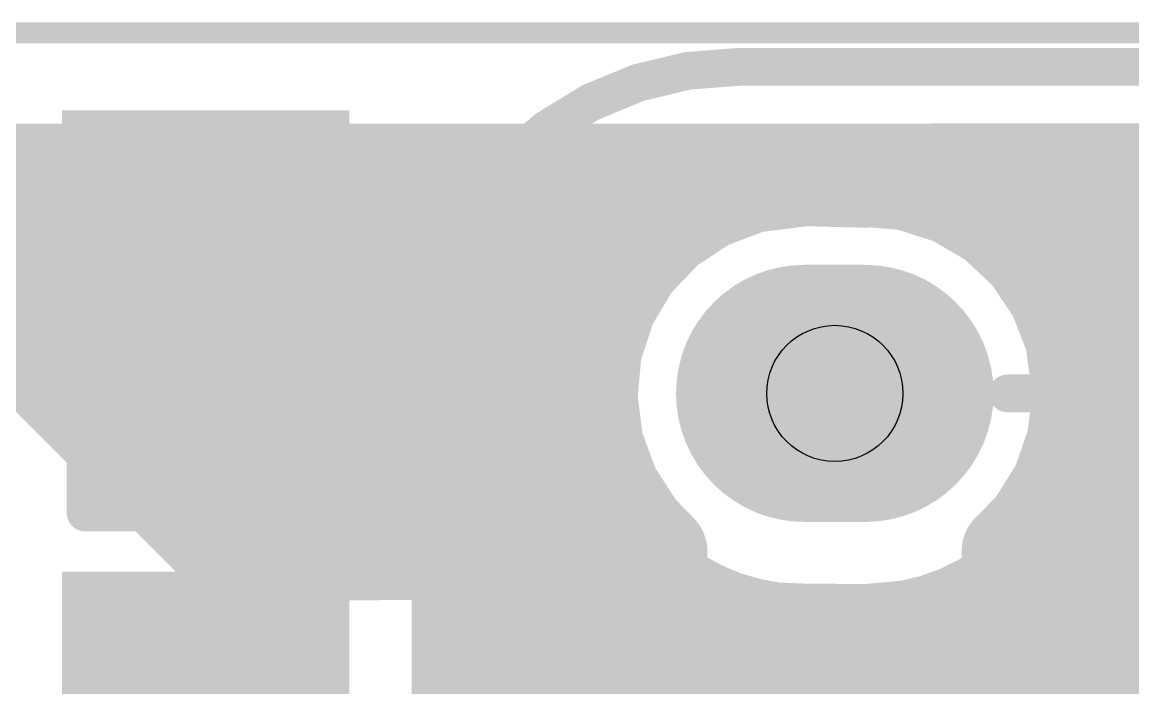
# Model space of a CAD drawing. Extents: x -121 to 151, y -197 to 34.
# Drawn here: x 8.32 to 15.67, y 21.67 to 26.07 of the extents above; entities that cross this region are included whole.
import ezdxf

# ---------------------------------------------------------------- set-up
doc = ezdxf.new("R2010")
doc.units = 0
for name, color, linetype in [('Board_Outline', 13, 'CONTINUOUS'), ('Bottom', 6, 'CONTINUOUS'), ('Bottom_Mask', 10, 'CONTINUOUS'), ('Bottom_Paste', 9, 'CONTINUOUS'), ('Drill_Bottom', 8, 'CONTINUOUS'), ('Drill_Top', 7, 'CONTINUOUS'), ('Top', 5, 'CONTINUOUS'), ('Top_Mask', 3, 'CONTINUOUS'), ('Top_Paste', 4, 'CONTINUOUS'), ('Top_Silk', 2, 'CONTINUOUS')]:
    doc.layers.add(name, color=color, linetype=linetype)

msp = doc.modelspace()

# ---------------------------------------------------------------- linework, layer by layer
at = {"layer": 'Board_Outline', "linetype": 'CONTINUOUS', "const_width": 0.14}
msp.add_lwpolyline([(34, 0), (2, 0), (1.4823, 0.0681), (0.9999, 0.2678), (0.5857, 0.5856), (0.2678, 0.9999), (0.0681, 1.4823), (0, 2), (0, 24), (0.0681, 24.5177), (0.2678, 25.0001), (0.5857, 25.4143), (0.9999, 25.7322), (1.4823, 25.9319), (2, 26), (34, 26)], dxfattribs=at)
at = {"layer": 'Bottom', "linetype": 'CONTINUOUS', "const_width": 0.635}
for points in [[(13.9582, 25.0825), (7.9158, 25.0825)], [(13.1444, 24.9948), (13.496, 25.0389)], [(13.496, 25.0389), (13.896, 25.029)], [(13.9582, 25.0825), (13.8878, 25.0359)], [(13.8878, 25.0359), (14.1739, 25.0115)], [(13.896, 25.029), (13.9582, 25.0825)], [(33.384, 25.0822), (13.9582, 25.0825)], [(12.848, 24.8828), (13.1444, 24.9948)], [(14.1739, 25.0115), (14.4759, 24.9154)], [(12.5838, 24.708), (12.848, 24.8828)], [(14.4759, 24.9154), (14.749, 24.7549)], [(14.749, 24.7549), (14.9799, 24.5379)], [(12.3647, 24.4791), (12.5838, 24.708)], [(14.9799, 24.5379), (15.157, 24.2752)], [(8.0503, 24.4508), (12.279, 24.4508)], [(12.2018, 24.2073), (12.3647, 24.4791)], [(15.1147, 24.4508), (17.111, 24.4508)], [(7.9976, 24.2278), (9.6603, 22.5651)], [(12.103, 23.9063), (12.2018, 24.2073)], [(15.157, 24.2752), (15.2716, 23.9798)], [(15.2716, 23.9798), (15.3189, 23.616)], [(12.0733, 23.5908), (12.103, 23.9063)], [(8.4671, 23.8192), (12.0211, 23.8192)], [(15.3628, 23.8192), (16.853, 23.8192)], [(12.1142, 23.2766), (12.0733, 23.5908)], [(15.3189, 23.616), (15.2836, 23.3011)], [(12.2235, 22.9793), (12.1142, 23.2766)], [(15.2836, 23.3011), (15.1795, 23.0019)], [(9.1021, 23.1875), (12.0806, 23.1875)], [(15.3131, 23.1875), (16.9026, 23.1875)], [(12.396, 22.7135), (12.2235, 22.9793)], [(15.1795, 23.0019), (15.0118, 22.7331)], [(12.5367, 22.5689), (12.396, 22.7135)], [(15.0118, 22.7331), (14.8515, 22.5713)], [(9.6603, 22.5651), (12.5367, 22.5689)], [(14.8515, 22.5713), (15.0357, 22.5689)], [(15.0357, 22.5689), (15.3481, 22.5201)], [(15.2635, 22.5558), (17.3094, 22.5558)], [(15.3481, 22.5201), (15.6377, 22.3712)], [(15.6377, 22.3712), (15.9835, 22.0448)]]:
    msp.add_lwpolyline(points, dxfattribs=at)
at = {"layer": 'Bottom', "linetype": 'CONTINUOUS'}
for points, const_width in [([(13.3373, 25.0389, 1), (13.6547, 25.0389, 1), (13.3373, 25.0389, 1)], 0.3175), ([(13.3373, 25.0389, 1), (13.6547, 25.0389, 1), (13.3373, 25.0389, 1)], 0.3175), ([(13.7291, 25.0359, 1), (14.0466, 25.0359, 1), (13.7291, 25.0359, 1)], 0.3175), ([(13.7291, 25.0359, 1), (14.0466, 25.0359, 1), (13.7291, 25.0359, 1)], 0.3175), ([(13.7372, 25.029, 1), (14.0547, 25.029, 1), (13.7372, 25.029, 1)], 0.3175), ([(13.7372, 25.029, 1), (14.0547, 25.029, 1), (13.7372, 25.029, 1)], 0.3175), ([(13.7995, 25.0825, 1), (14.117, 25.0825, 1), (13.7995, 25.0825, 1)], 0.3175), ([(13.7995, 25.0825, 1), (14.117, 25.0825, 1), (13.7995, 25.0825, 1)], 0.3175), ([(13.7995, 25.0825, 1), (14.117, 25.0825, 1), (13.7995, 25.0825, 1)], 0.3175), ([(13.7995, 25.0825, 1), (14.117, 25.0825, 1), (13.7995, 25.0825, 1)], 0.3175), ([(12.9857, 24.9948, 1), (13.3032, 24.9948, 1), (12.9857, 24.9948, 1)], 0.3175), ([(12.9857, 24.9948, 1), (13.3032, 24.9948, 1), (12.9857, 24.9948, 1)], 0.3175), ([(14.0152, 25.0115, 1), (14.3327, 25.0115, 1), (14.0152, 25.0115, 1)], 0.3175), ([(14.0152, 25.0115, 1), (14.3327, 25.0115, 1), (14.0152, 25.0115, 1)], 0.3175), ([(12.6893, 24.8828, 1), (13.0068, 24.8828, 1), (12.6893, 24.8828, 1)], 0.3175), ([(12.6893, 24.8828, 1), (13.0068, 24.8828, 1), (12.6893, 24.8828, 1)], 0.3175), ([(14.3171, 24.9154, 1), (14.6346, 24.9154, 1), (14.3171, 24.9154, 1)], 0.3175), ([(14.3171, 24.9154, 1), (14.6346, 24.9154, 1), (14.3171, 24.9154, 1)], 0.3175), ([(14.5903, 24.7549, 1), (14.9078, 24.7549, 1), (14.5903, 24.7549, 1)], 0.3175), ([(14.5903, 24.7549, 1), (14.9078, 24.7549, 1), (14.5903, 24.7549, 1)], 0.3175), ([(12.425, 24.708, 1), (12.7425, 24.708, 1), (12.425, 24.708, 1)], 0.3175), ([(12.425, 24.708, 1), (12.7425, 24.708, 1), (12.425, 24.708, 1)], 0.3175), ([(14.8211, 24.5379, 1), (15.1387, 24.5379, 1), (14.8211, 24.5379, 1)], 0.3175), ([(14.8211, 24.5379, 1), (15.1387, 24.5379, 1), (14.8211, 24.5379, 1)], 0.3175), ([(12.206, 24.4791, 1), (12.5235, 24.4791, 1), (12.206, 24.4791, 1)], 0.3175), ([(12.206, 24.4791, 1), (12.5235, 24.4791, 1), (12.206, 24.4791, 1)], 0.3175), ([(12.043, 24.2073, 1), (12.3605, 24.2073, 1), (12.043, 24.2073, 1)], 0.3175), ([(12.043, 24.2073, 1), (12.3605, 24.2073, 1), (12.043, 24.2073, 1)], 0.3175), ([(14.9982, 24.2752, 1), (15.3157, 24.2752, 1), (14.9982, 24.2752, 1)], 0.3175), ([(14.9982, 24.2752, 1), (15.3157, 24.2752, 1), (14.9982, 24.2752, 1)], 0.3175), ([(13.871, 23.616, 1), (13.121, 23.616, 1), (13.871, 23.616, 1)], 0.75), ([(14.271, 23.616, 1), (13.521, 23.616, 1), (14.271, 23.616, 1)], 0.75), ([(15.1129, 23.9798, 1), (15.4304, 23.9798, 1), (15.1129, 23.9798, 1)], 0.3175), ([(15.1129, 23.9798, 1), (15.4304, 23.9798, 1), (15.1129, 23.9798, 1)], 0.3175), ([(11.9443, 23.9063, 1), (12.2618, 23.9063, 1), (11.9443, 23.9063, 1)], 0.3175), ([(11.9443, 23.9063, 1), (12.2618, 23.9063, 1), (11.9443, 23.9063, 1)], 0.3175), ([(11.9146, 23.5908, 1), (12.2321, 23.5908, 1), (11.9146, 23.5908, 1)], 0.3175), ([(11.9146, 23.5908, 1), (12.2321, 23.5908, 1), (11.9146, 23.5908, 1)], 0.3175), ([(15.1601, 23.616, 1), (15.4777, 23.616, 1), (15.1601, 23.616, 1)], 0.3175), ([(15.1601, 23.616, 1), (15.4777, 23.616, 1), (15.1601, 23.616, 1)], 0.3175), ([(11.9554, 23.2766, 1), (12.2729, 23.2766, 1), (11.9554, 23.2766, 1)], 0.3175), ([(11.9554, 23.2766, 1), (12.2729, 23.2766, 1), (11.9554, 23.2766, 1)], 0.3175), ([(15.1249, 23.3011, 1), (15.4424, 23.3011, 1), (15.1249, 23.3011, 1)], 0.3175), ([(15.1249, 23.3011, 1), (15.4424, 23.3011, 1), (15.1249, 23.3011, 1)], 0.3175), ([(12.0648, 22.9793, 1), (12.3823, 22.9793, 1), (12.0648, 22.9793, 1)], 0.3175), ([(12.0648, 22.9793, 1), (12.3823, 22.9793, 1), (12.0648, 22.9793, 1)], 0.3175), ([(15.0208, 23.0019, 1), (15.3383, 23.0019, 1), (15.0208, 23.0019, 1)], 0.3175), ([(15.0208, 23.0019, 1), (15.3383, 23.0019, 1), (15.0208, 23.0019, 1)], 0.3175), ([(12.2372, 22.7135, 1), (12.5547, 22.7135, 1), (12.2372, 22.7135, 1)], 0.3175), ([(12.2372, 22.7135, 1), (12.5547, 22.7135, 1), (12.2372, 22.7135, 1)], 0.3175), ([(14.8531, 22.7331, 1), (15.1706, 22.7331, 1), (14.8531, 22.7331, 1)], 0.3175), ([(14.8531, 22.7331, 1), (15.1706, 22.7331, 1), (14.8531, 22.7331, 1)], 0.3175), ([(9.5015, 22.5651, 1), (9.8191, 22.5651, 1), (9.5015, 22.5651, 1)], 0.3175), ([(9.5015, 22.5651, 1), (9.8191, 22.5651, 1), (9.5015, 22.5651, 1)], 0.3175), ([(12.378, 22.5689, 1), (12.6955, 22.5689, 1), (12.378, 22.5689, 1)], 0.3175), ([(12.378, 22.5689, 1), (12.6955, 22.5689, 1), (12.378, 22.5689, 1)], 0.3175), ([(14.6928, 22.5713, 1), (15.0102, 22.5713, 1), (14.6928, 22.5713, 1)], 0.3175), ([(14.6928, 22.5713, 1), (15.0102, 22.5713, 1), (14.6928, 22.5713, 1)], 0.3175), ([(14.8769, 22.5689, 1), (15.1944, 22.5689, 1), (14.8769, 22.5689, 1)], 0.3175), ([(14.8769, 22.5689, 1), (15.1944, 22.5689, 1), (14.8769, 22.5689, 1)], 0.3175), ([(15.1894, 22.5201, 1), (15.5069, 22.5201, 1), (15.1894, 22.5201, 1)], 0.3175), ([(15.1894, 22.5201, 1), (15.5069, 22.5201, 1), (15.1894, 22.5201, 1)], 0.3175), ([(15.479, 22.3712, 1), (15.7965, 22.3712, 1), (15.479, 22.3712, 1)], 0.3175), ([(15.479, 22.3712, 1), (15.7965, 22.3712, 1), (15.479, 22.3712, 1)], 0.3175)]:
    msp.add_lwpolyline(points, format="xyb", dxfattribs=dict(at, const_width=const_width))
at = {"layer": 'Bottom'}
msp.add_solid([(13.496, 24.366), (13.896, 24.366), (13.496, 22.866), (13.896, 22.866)], dxfattribs=at)
at = {"layer": 'Bottom_Mask', "linetype": 'CONTINUOUS', "const_width": 0.85}
for points in [[(13.921, 23.616, 1), (13.071, 23.616, 1), (13.921, 23.616, 1)], [(13.471, 23.616, 1), (14.321, 23.616, 1), (13.471, 23.616, 1)]]:
    msp.add_lwpolyline(points, format="xyb", dxfattribs=at)
at = {"layer": 'Bottom_Mask'}
msp.add_solid([(13.496, 24.466), (13.896, 24.466), (13.496, 22.766), (13.896, 22.766)], dxfattribs=at)
at = {"layer": 'Bottom_Paste', "linetype": 'CONTINUOUS', "const_width": 0.65}
for points in [[(13.171, 23.616, 1), (13.821, 23.616, 1), (13.171, 23.616, 1)], [(13.571, 23.616, 1), (14.221, 23.616, 1), (13.571, 23.616, 1)]]:
    msp.add_lwpolyline(points, format="xyb", dxfattribs=at)
at = {"layer": 'Bottom_Paste'}
msp.add_solid([(13.496, 24.266), (13.896, 24.266), (13.496, 22.966), (13.896, 22.966)], dxfattribs=at)
at = {"layer": 'Drill_Bottom'}
msp.add_circle((13.696, 23.616), 0.45, dxfattribs=at)
at = {"layer": 'Drill_Top'}
msp.add_circle((13.696, 23.616), 0.45, dxfattribs=at)
at = {"layer": 'Top', "linetype": 'CONTINUOUS', "const_width": 0.3}
for points in [[(18.8682, 25.2519), (13.331, 25.25)], [(13.331, 25.25), (13.4449, 25.1569)], [(13.4449, 25.1569), (13.5741, 25.0276)], [(13.5741, 25.0276), (13.896, 25.0233)], [(13.8937, 25.0262), (14.1409, 25.0066)], [(14.1409, 25.0066), (14.2869, 24.9728)], [(14.2869, 24.9728), (14.4286, 24.9237)], [(14.3761, 24.9533), (17.8411, 24.9533)], [(14.4286, 24.9237), (14.5642, 24.8599)], [(14.5642, 24.8599), (14.6924, 24.782)], [(14.6924, 24.782), (14.8115, 24.691)], [(14.8115, 24.691), (14.9203, 24.5878)], [(14.8777, 24.6567), (17.3395, 24.6567)], [(14.9203, 24.5878), (15.0467, 24.4312)], [(15.0467, 24.4312), (16.32, 24.428)], [(11.0516, 23.6), (11.048, 22.975)], [(12.0861, 23.6004), (11.0516, 23.6)], [(12.1037, 23.3812), (12.0861, 23.6004)], [(11.0761, 23.47), (12.0614, 23.47)], [(12.1364, 23.2349), (12.1037, 23.3812)], [(12.1845, 23.0928), (12.1364, 23.2349)], [(11.0761, 23.1733), (12.127, 23.1733)], [(12.2474, 22.9567), (12.1845, 23.0928)], [(11.0472, 22.999), (11.048, 19.925)], [(11.048, 22.975), (11.0433, 22.975)], [(12.3243, 22.8281), (12.2474, 22.9567)], [(11.0761, 22.8767), (12.263, 22.8767)], [(12.4145, 22.7083), (12.3243, 22.8281)], [(15.0497, 22.804), (14.9353, 22.6601)], [(15.9824, 22.8052), (15.0497, 22.804)], [(12.5168, 22.5987), (12.4145, 22.7083)], [(14.9353, 22.6601), (14.828, 22.5553)], [(11.0761, 22.58), (12.5067, 22.58)], [(12.6302, 22.5006), (12.5168, 22.5987)], [(14.828, 22.5553), (14.7103, 22.4625)], [(14.887, 22.58), (16.177, 22.58)], [(12.7533, 22.4151), (12.6302, 22.5006)], [(12.8849, 22.3431), (12.7533, 22.4151)], [(14.7103, 22.4625), (14.5834, 22.3826)], [(13.0233, 22.2855), (12.8849, 22.3431)], [(14.5834, 22.3826), (14.4488, 22.3167)], [(11.0761, 22.2833), (12.9989, 22.2833)], [(13.167, 22.2429), (13.0233, 22.2855)], [(14.3079, 22.2654), (14.1624, 22.2294)], [(14.4488, 22.3167), (14.3079, 22.2654)], [(14.3902, 22.2833), (16.477, 22.2833)], [(13.3145, 22.2157), (13.167, 22.2429)], [(13.496, 22.2087), (13.3145, 22.2157)], [(13.8967, 22.2054), (13.496, 22.2087)], [(14.1624, 22.2294), (13.8967, 22.2054)], [(11.0761, 21.9867), (16.7723, 21.9867)], [(11.0761, 21.69), (17.0677, 21.69)]]:
    msp.add_lwpolyline(points, dxfattribs=at)
at = {"layer": 'Top', "linetype": 'CONTINUOUS'}
for points, const_width in [([(13.256, 25.25, 1), (13.406, 25.25, 1), (13.256, 25.25, 1)], 0.15), ([(13.256, 25.25, 1), (13.406, 25.25, 1), (13.256, 25.25, 1)], 0.15), ([(13.3699, 25.1569, 1), (13.5199, 25.1569, 1), (13.3699, 25.1569, 1)], 0.15), ([(13.3699, 25.1569, 1), (13.5199, 25.1569, 1), (13.3699, 25.1569, 1)], 0.15), ([(13.4991, 25.0276, 1), (13.6491, 25.0276, 1), (13.4991, 25.0276, 1)], 0.15), ([(13.4991, 25.0276, 1), (13.6491, 25.0276, 1), (13.4991, 25.0276, 1)], 0.15), ([(13.8187, 25.0262, 1), (13.9687, 25.0262, 1), (13.8187, 25.0262, 1)], 0.15), ([(13.821, 25.0233, 1), (13.971, 25.0233, 1), (13.821, 25.0233, 1)], 0.15), ([(14.0659, 25.0066, 1), (14.2159, 25.0066, 1), (14.0659, 25.0066, 1)], 0.15), ([(14.0659, 25.0066, 1), (14.2159, 25.0066, 1), (14.0659, 25.0066, 1)], 0.15), ([(14.2119, 24.9728, 1), (14.3619, 24.9728, 1), (14.2119, 24.9728, 1)], 0.15), ([(14.2119, 24.9728, 1), (14.3619, 24.9728, 1), (14.2119, 24.9728, 1)], 0.15), ([(14.3536, 24.9237, 1), (14.5036, 24.9237, 1), (14.3536, 24.9237, 1)], 0.15), ([(14.3536, 24.9237, 1), (14.5036, 24.9237, 1), (14.3536, 24.9237, 1)], 0.15), ([(14.4892, 24.8599, 1), (14.6392, 24.8599, 1), (14.4892, 24.8599, 1)], 0.15), ([(14.4892, 24.8599, 1), (14.6392, 24.8599, 1), (14.4892, 24.8599, 1)], 0.15), ([(14.6174, 24.782, 1), (14.7674, 24.782, 1), (14.6174, 24.782, 1)], 0.15), ([(14.6174, 24.782, 1), (14.7674, 24.782, 1), (14.6174, 24.782, 1)], 0.15), ([(14.7365, 24.691, 1), (14.8865, 24.691, 1), (14.7365, 24.691, 1)], 0.15), ([(14.7365, 24.691, 1), (14.8865, 24.691, 1), (14.7365, 24.691, 1)], 0.15), ([(14.8453, 24.5878, 1), (14.9953, 24.5878, 1), (14.8453, 24.5878, 1)], 0.15), ([(14.8453, 24.5878, 1), (14.9953, 24.5878, 1), (14.8453, 24.5878, 1)], 0.15), ([(14.9717, 24.4312, 1), (15.1217, 24.4312, 1), (14.9717, 24.4312, 1)], 0.15), ([(14.9717, 24.4312, 1), (15.1217, 24.4312, 1), (14.9717, 24.4312, 1)], 0.15), ([(13.871, 23.616, 1), (13.121, 23.616, 1), (13.871, 23.616, 1)], 0.75), ([(14.271, 23.616, 1), (13.521, 23.616, 1), (14.271, 23.616, 1)], 0.75), ([(10.9766, 23.6, 1), (11.1266, 23.6, 1), (10.9766, 23.6, 1)], 0.15), ([(10.9766, 23.6, 1), (11.1266, 23.6, 1), (10.9766, 23.6, 1)], 0.15), ([(12.0111, 23.6004, 1), (12.1611, 23.6004, 1), (12.0111, 23.6004, 1)], 0.15), ([(12.0111, 23.6004, 1), (12.1611, 23.6004, 1), (12.0111, 23.6004, 1)], 0.15), ([(12.0287, 23.3812, 1), (12.1787, 23.3812, 1), (12.0287, 23.3812, 1)], 0.15), ([(12.0287, 23.3812, 1), (12.1787, 23.3812, 1), (12.0287, 23.3812, 1)], 0.15), ([(12.0614, 23.2349, 1), (12.2114, 23.2349, 1), (12.0614, 23.2349, 1)], 0.15), ([(12.0614, 23.2349, 1), (12.2114, 23.2349, 1), (12.0614, 23.2349, 1)], 0.15), ([(12.1095, 23.0928, 1), (12.2595, 23.0928, 1), (12.1095, 23.0928, 1)], 0.15), ([(12.1095, 23.0928, 1), (12.2595, 23.0928, 1), (12.1095, 23.0928, 1)], 0.15), ([(10.9722, 22.999, 1), (11.1222, 22.999, 1), (10.9722, 22.999, 1)], 0.15), ([(10.9683, 22.975, 1), (11.1183, 22.975, 1), (10.9683, 22.975, 1)], 0.15), ([(10.973, 22.975, 1), (11.123, 22.975, 1), (10.973, 22.975, 1)], 0.15), ([(10.973, 22.975, 1), (11.123, 22.975, 1), (10.973, 22.975, 1)], 0.15), ([(12.1724, 22.9567, 1), (12.3224, 22.9567, 1), (12.1724, 22.9567, 1)], 0.15), ([(12.1724, 22.9567, 1), (12.3224, 22.9567, 1), (12.1724, 22.9567, 1)], 0.15), ([(12.2493, 22.8281, 1), (12.3993, 22.8281, 1), (12.2493, 22.8281, 1)], 0.15), ([(12.2493, 22.8281, 1), (12.3993, 22.8281, 1), (12.2493, 22.8281, 1)], 0.15), ([(14.9747, 22.804, 1), (15.1247, 22.804, 1), (14.9747, 22.804, 1)], 0.15), ([(14.9747, 22.804, 1), (15.1247, 22.804, 1), (14.9747, 22.804, 1)], 0.15), ([(12.3395, 22.7083, 1), (12.4895, 22.7083, 1), (12.3395, 22.7083, 1)], 0.15), ([(12.3395, 22.7083, 1), (12.4895, 22.7083, 1), (12.3395, 22.7083, 1)], 0.15), ([(14.8603, 22.6601, 1), (15.0103, 22.6601, 1), (14.8603, 22.6601, 1)], 0.15), ([(14.8603, 22.6601, 1), (15.0103, 22.6601, 1), (14.8603, 22.6601, 1)], 0.15), ([(12.4418, 22.5987, 1), (12.5918, 22.5987, 1), (12.4418, 22.5987, 1)], 0.15), ([(12.4418, 22.5987, 1), (12.5918, 22.5987, 1), (12.4418, 22.5987, 1)], 0.15), ([(14.753, 22.5553, 1), (14.903, 22.5553, 1), (14.753, 22.5553, 1)], 0.15), ([(14.753, 22.5553, 1), (14.903, 22.5553, 1), (14.753, 22.5553, 1)], 0.15), ([(12.5552, 22.5006, 1), (12.7052, 22.5006, 1), (12.5552, 22.5006, 1)], 0.15), ([(12.5552, 22.5006, 1), (12.7052, 22.5006, 1), (12.5552, 22.5006, 1)], 0.15), ([(12.6783, 22.4151, 1), (12.8283, 22.4151, 1), (12.6783, 22.4151, 1)], 0.15), ([(12.6783, 22.4151, 1), (12.8283, 22.4151, 1), (12.6783, 22.4151, 1)], 0.15), ([(14.6353, 22.4625, 1), (14.7853, 22.4625, 1), (14.6353, 22.4625, 1)], 0.15), ([(14.6353, 22.4625, 1), (14.7853, 22.4625, 1), (14.6353, 22.4625, 1)], 0.15), ([(12.8099, 22.3431, 1), (12.9599, 22.3431, 1), (12.8099, 22.3431, 1)], 0.15), ([(12.8099, 22.3431, 1), (12.9599, 22.3431, 1), (12.8099, 22.3431, 1)], 0.15), ([(14.5084, 22.3826, 1), (14.6584, 22.3826, 1), (14.5084, 22.3826, 1)], 0.15), ([(14.5084, 22.3826, 1), (14.6584, 22.3826, 1), (14.5084, 22.3826, 1)], 0.15), ([(12.9483, 22.2855, 1), (13.0983, 22.2855, 1), (12.9483, 22.2855, 1)], 0.15), ([(12.9483, 22.2855, 1), (13.0983, 22.2855, 1), (12.9483, 22.2855, 1)], 0.15), ([(14.2329, 22.2654, 1), (14.3829, 22.2654, 1), (14.2329, 22.2654, 1)], 0.15), ([(14.2329, 22.2654, 1), (14.3829, 22.2654, 1), (14.2329, 22.2654, 1)], 0.15), ([(14.3738, 22.3167, 1), (14.5238, 22.3167, 1), (14.3738, 22.3167, 1)], 0.15), ([(14.3738, 22.3167, 1), (14.5238, 22.3167, 1), (14.3738, 22.3167, 1)], 0.15), ([(13.092, 22.2429, 1), (13.242, 22.2429, 1), (13.092, 22.2429, 1)], 0.15), ([(13.092, 22.2429, 1), (13.242, 22.2429, 1), (13.092, 22.2429, 1)], 0.15), ([(13.2395, 22.2157, 1), (13.3895, 22.2157, 1), (13.2395, 22.2157, 1)], 0.15), ([(13.2395, 22.2157, 1), (13.3895, 22.2157, 1), (13.2395, 22.2157, 1)], 0.15), ([(13.421, 22.2087, 1), (13.571, 22.2087, 1), (13.421, 22.2087, 1)], 0.15), ([(13.421, 22.2087, 1), (13.571, 22.2087, 1), (13.421, 22.2087, 1)], 0.15), ([(13.8217, 22.2054, 1), (13.9717, 22.2054, 1), (13.8217, 22.2054, 1)], 0.15), ([(13.8217, 22.2054, 1), (13.9717, 22.2054, 1), (13.8217, 22.2054, 1)], 0.15), ([(14.0874, 22.2294, 1), (14.2374, 22.2294, 1), (14.0874, 22.2294, 1)], 0.15), ([(14.0874, 22.2294, 1), (14.2374, 22.2294, 1), (14.0874, 22.2294, 1)], 0.15)]:
    msp.add_lwpolyline(points, format="xyb", dxfattribs=dict(at, const_width=const_width))
at = {"layer": 'Top'}
for points in [[(8.686, 25.387), (10.386, 25.387), (8.686, 23.637), (10.386, 23.637)], [(13.496, 24.366), (13.896, 24.366), (13.496, 22.866), (13.896, 22.866)], [(8.686, 22.337), (10.386, 22.337), (8.686, 20.587), (10.386, 20.587)]]:
    msp.add_solid(points, dxfattribs=at)
at = {"layer": 'Top_Mask', "linetype": 'CONTINUOUS', "const_width": 0.85}
for points in [[(13.921, 23.616, 1), (13.071, 23.616, 1), (13.921, 23.616, 1)], [(13.471, 23.616, 1), (14.321, 23.616, 1), (13.471, 23.616, 1)]]:
    msp.add_lwpolyline(points, format="xyb", dxfattribs=at)
at = {"layer": 'Top_Mask'}
for points in [[(8.586, 25.487), (10.486, 25.487), (8.586, 23.537), (10.486, 23.537)], [(13.496, 24.466), (13.896, 24.466), (13.496, 22.766), (13.896, 22.766)], [(8.586, 22.437), (10.486, 22.437), (8.586, 20.487), (10.486, 20.487)]]:
    msp.add_solid(points, dxfattribs=at)
at = {"layer": 'Top_Paste', "linetype": 'CONTINUOUS', "const_width": 0.65}
for points in [[(13.171, 23.616, 1), (13.821, 23.616, 1), (13.171, 23.616, 1)], [(13.571, 23.616, 1), (14.221, 23.616, 1), (13.571, 23.616, 1)]]:
    msp.add_lwpolyline(points, format="xyb", dxfattribs=at)
at = {"layer": 'Top_Paste'}
for points in [[(8.786, 25.287), (10.286, 25.287), (8.786, 23.737), (10.286, 23.737)], [(13.496, 24.266), (13.896, 24.266), (13.496, 22.966), (13.896, 22.966)], [(8.786, 22.237), (10.286, 22.237), (8.786, 20.687), (10.286, 20.687)]]:
    msp.add_solid(points, dxfattribs=at)
at = {"layer": 'Top_Silk', "linetype": 'CONTINUOUS', "const_width": 0.25}
for points in [[(13.0608, 25.775), (12.7231, 25.7484), (12.3937, 25.6693), (12.0807, 25.5396), (11.7919, 25.3626), (11.5343, 25.1426), (11.3143, 24.885), (11.1373, 24.5961), (11.0077, 24.2831), (10.9286, 23.9537), (10.902, 23.616), (10.9286, 23.2783), (11.0077, 22.9489), (11.1373, 22.6359), (11.3143, 22.347), (11.5343, 22.0894), (11.7919, 21.8694), (12.0807, 21.6924), (12.3937, 21.5627), (12.7231, 21.4836), (13.0608, 21.457)], [(13.0608, 25.775), (19.1572, 25.775)], [(13.0608, 25.2672), (12.8026, 25.2468), (12.5507, 25.1862), (12.3114, 25.087), (12.0906, 24.9516), (11.8936, 24.7834), (11.7254, 24.5864), (11.5901, 24.3655), (11.491, 24.1261), (11.4305, 23.8742), (11.4102, 23.616), (11.4305, 23.3578), (11.491, 23.1059), (11.5901, 22.8665), (11.7254, 22.6456), (11.8936, 22.4486), (12.0906, 22.2804), (12.3114, 22.145), (12.5507, 22.0458), (12.8026, 21.9852), (13.0608, 21.9648)], [(19.1572, 25.2672), (13.0608, 25.2672)], [(15.4737, 24.3781), (15.4737, 23.616)], [(15.4737, 23.616), (14.8385, 23.616)], [(15.4737, 23.616), (15.4737, 22.8539)], [(8.7423, 23.1459), (10.3297, 23.1459)], [(8.7423, 22.8281), (8.7423, 23.1459)], [(10.3297, 22.8281), (10.3297, 23.1459)], [(8.7423, 22.8281), (10.3297, 22.8281)], [(13.0608, 21.9648), (19.1572, 21.9648)]]:
    msp.add_lwpolyline(points, dxfattribs=at)
at = {"layer": 'Top_Silk', "linetype": 'CONTINUOUS', "const_width": 0.125}
for points in [[(12.9983, 25.775, 1), (13.1233, 25.775, 1), (12.9983, 25.775, 1)], [(12.9983, 25.775, 1), (13.1233, 25.775, 1), (12.9983, 25.775, 1)], [(12.9983, 25.2672, 1), (13.1233, 25.2672, 1), (12.9983, 25.2672, 1)], [(12.9983, 25.2672, 1), (13.1233, 25.2672, 1), (12.9983, 25.2672, 1)], [(15.4112, 24.3781, 1), (15.5362, 24.3781, 1), (15.4112, 24.3781, 1)], [(14.776, 23.616, 1), (14.901, 23.616, 1), (14.776, 23.616, 1)], [(15.4112, 23.616, 1), (15.5362, 23.616, 1), (15.4112, 23.616, 1)], [(15.4112, 23.616, 1), (15.5362, 23.616, 1), (15.4112, 23.616, 1)], [(15.4112, 23.616, 1), (15.5362, 23.616, 1), (15.4112, 23.616, 1)], [(8.6798, 23.1459, 1), (8.8048, 23.1459, 1), (8.6798, 23.1459, 1)], [(8.6798, 23.1459, 1), (8.8048, 23.1459, 1), (8.6798, 23.1459, 1)], [(10.2672, 23.1459, 1), (10.3922, 23.1459, 1), (10.2672, 23.1459, 1)], [(10.2672, 23.1459, 1), (10.3922, 23.1459, 1), (10.2672, 23.1459, 1)], [(8.6798, 22.8281, 1), (8.8048, 22.8281, 1), (8.6798, 22.8281, 1)], [(8.6798, 22.8281, 1), (8.8048, 22.8281, 1), (8.6798, 22.8281, 1)], [(10.2672, 22.8281, 1), (10.3922, 22.8281, 1), (10.2672, 22.8281, 1)], [(10.2672, 22.8281, 1), (10.3922, 22.8281, 1), (10.2672, 22.8281, 1)], [(15.4112, 22.8539, 1), (15.5362, 22.8539, 1), (15.4112, 22.8539, 1)], [(12.9983, 21.9648, 1), (13.1233, 21.9648, 1), (12.9983, 21.9648, 1)], [(12.9983, 21.9648, 1), (13.1233, 21.9648, 1), (12.9983, 21.9648, 1)]]:
    msp.add_lwpolyline(points, format="xyb", dxfattribs=at)

doc.saveas('drawing.dxf')
